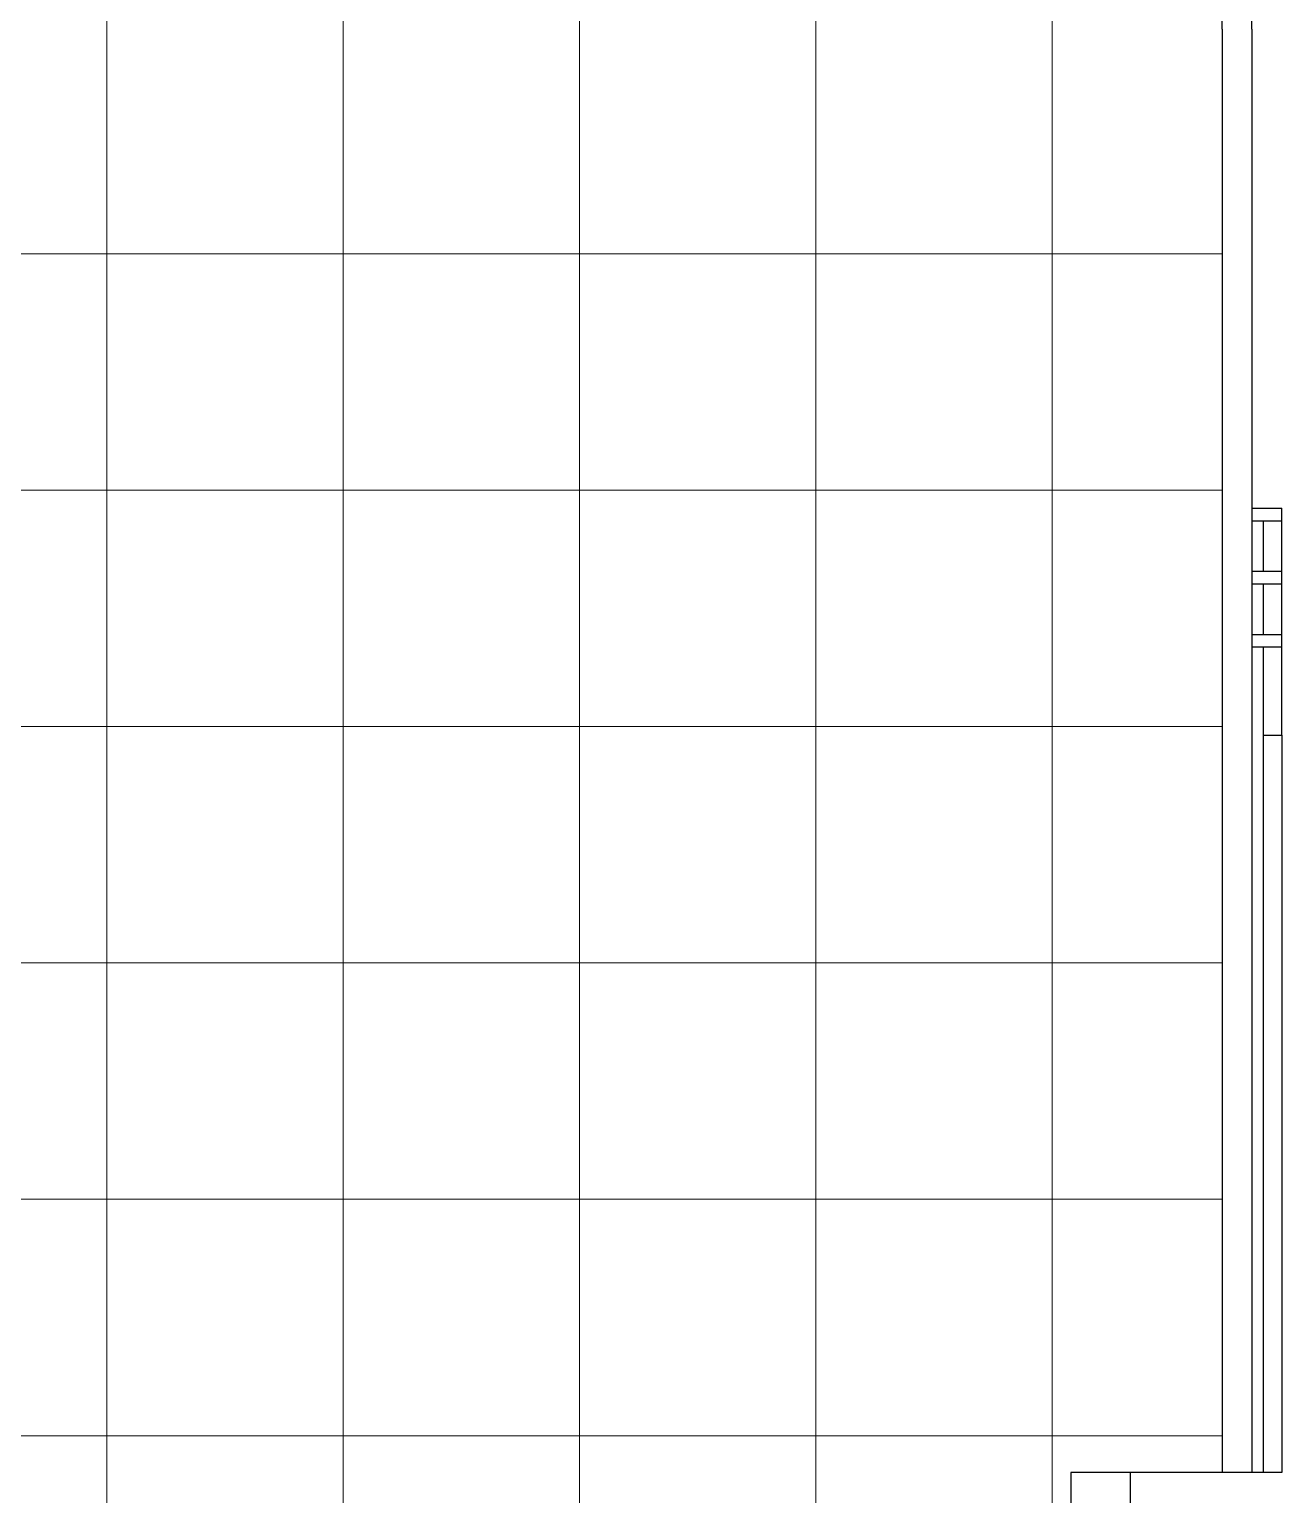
# Model space of a CAD drawing. Header units: inches. Extents: x -4962553 to -4957717, y -3263817 to -3261572.
# Drawn here: x -4961092.8 to -4960894.1, y -3263328.8 to -3263096.3 of the extents above; entities that cross this region are included whole.
import ezdxf

# ---------------------------------------------------------------- set-up
doc = ezdxf.new("R2010")
doc.units = ezdxf.units.IN
doc.header["$LTSCALE"] = 2
doc.header["$MEASUREMENT"] = 0
doc.linetypes.add('ACAD_ISO02W100', pattern=[15, 12, -3])
doc.layers.get('0').update_dxf_attribs({"linetype": 'CONTINUOUS'})
doc.layers.add('HATCH', color=60, linetype='ACAD_ISO02W100', lineweight=13)

msp = doc.modelspace()

# ---------------------------------------------------------------- hatches: boundary and pattern name
at = {"layer": 'HATCH', "transparency": 33554661}
h = msp.add_hatch(dxfattribs=at)
h.set_pattern_fill('ANSI37', color=256, scale=300, angle=45)
h.set_pattern_definition([(90, (6094.468, 2293.086), (-37.5, 0), []), (180, (6094.468, 2293.086), (-4e-15, -37.5), [])])
h.paths.add_polyline_path([(-4960903.55, -3263213.25), (-4960903.55, -3263096.25), (-4960903.55, -3263060.25), (-4961204.2, -3263060.25), (-4961204.2, -3263096.25), (-4961204.2, -3263432.25), (-4960927.56, -3263432.25), (-4960927.56, -3263325.25), (-4960903.55, -3263325.25)])

# ---------------------------------------------------------------- linework, layer by layer
at = {"ltscale": 0.5}
for p, q in [((-4960903.55, -3263096.25), (-4960903.55, -3263060.25)), ((-4960898.82, -3263096.25), (-4960898.82, -3263060.25)), ((-4960903.55, -3263096.25), (-4960903.55, -3263213.25)), ((-4960898.82, -3263096.25), (-4960898.82, -3263213.25)), ((-4960898.82, -3263172.25), (-4960894.09, -3263172.25)), ((-4960894.09, -3263208.25), (-4960894.09, -3263172.25)), ((-4960898.82, -3263174.25), (-4960894.09, -3263174.25)), ((-4960897.03, -3263174.25), (-4960897.03, -3263182.25)), ((-4960898.82, -3263182.25), (-4960894.09, -3263182.25)), ((-4960898.82, -3263184.25), (-4960894.09, -3263184.25)), ((-4960897.03, -3263184.25), (-4960897.03, -3263192.25)), ((-4960898.82, -3263192.25), (-4960894.09, -3263192.25)), ((-4960898.82, -3263194.25), (-4960894.09, -3263194.25)), ((-4960897.03, -3263194.25), (-4960897.03, -3263325.25)), ((-4960903.55, -3263213.25), (-4960903.55, -3263325.25)), ((-4960898.82, -3263213.25), (-4960898.82, -3263325.25)), ((-4960927.56, -3263325.25), (-4960927.56, -3263432.25)), ((-4960918.1, -3263432.25), (-4960918.1, -3263325.25))]:
    msp.add_line(p, q, dxfattribs=at)
msp.add_lwpolyline([(-4960897.03, -3263208.25), (-4960894.09, -3263208.25), (-4960894.09, -3263325.25), (-4960927.56, -3263325.25)], dxfattribs=at)

doc.saveas('drawing.dxf')
